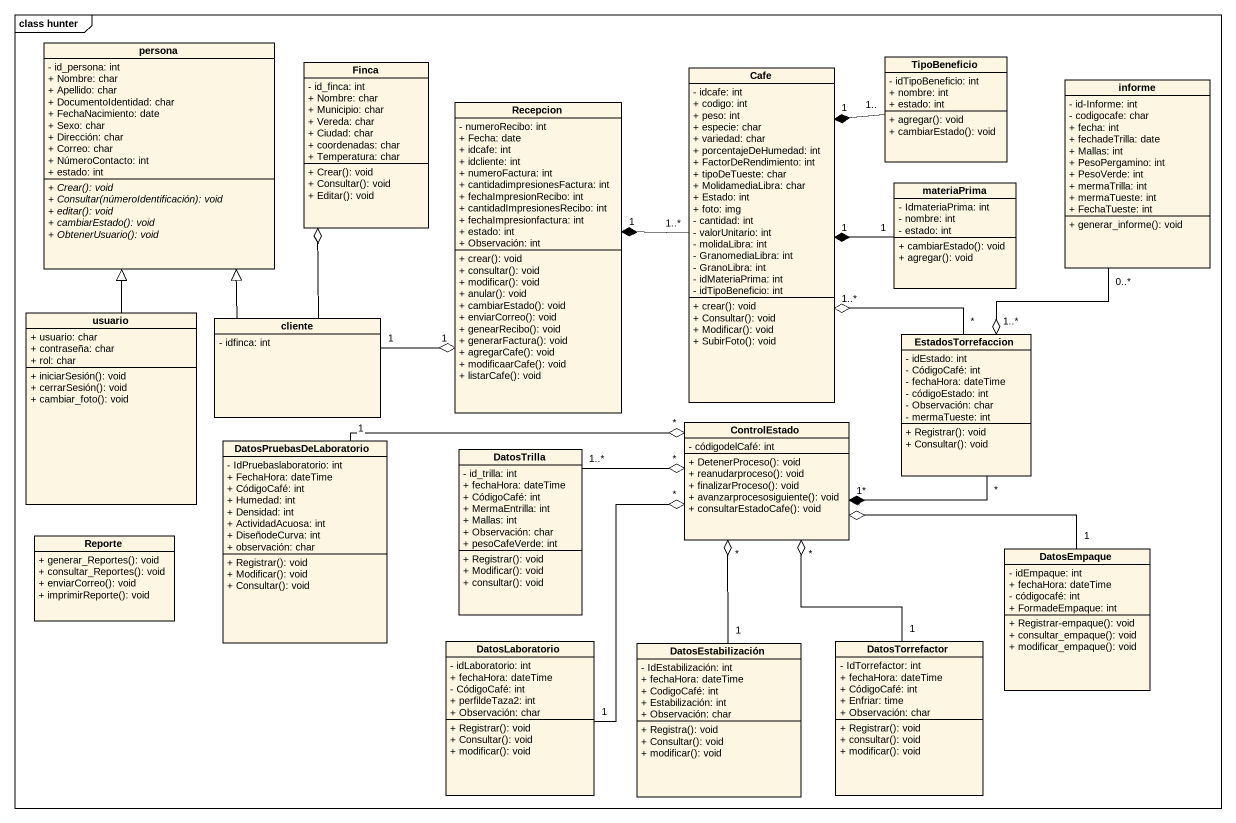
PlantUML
@startuml
mainframe class hunter
hide circle
hide empty members
skinparam classAttributeIconSize 0
class persona {
  - id_persona: int
  + Nombre: char
  + Apellido: char
  + DocumentoIdentidad: char
  + FechaNacimiento: date
  + Sexo: char
  + Dirección: char
  + Correo: char
  + NúmeroContacto: int
  + estado: int
  {abstract} + Crear(): void
  {abstract} + Consultar(númeroIdentificación): void
  {abstract} + editar(): void
  {abstract} + cambiarEstado(): void
  {abstract} + ObtenerUsuario(): void
}
class Finca {
  - id_finca: int
  + Nombre: char
  + Municipio: char
  + Vereda: char
  + Ciudad: char
  + coordenadas: char
  + Temperatura: char
  + Crear(): void
  + Consultar(): void
  + Editar(): void
}
class Cafe {
  - idcafe: int
  + codigo: int
  + peso: int
  + especie: char
  + variedad: char
  + porcentajeDeHumedad: int
  + FactorDeRendimiento: int
  + tipoDeTueste: char
  + MolidamediaLibra: char
  + Estado: int
  + foto: img
  - cantidad: int
  - valorUnitario: int
  - molidaLibra: int
  - GranomediaLibra: int
  - GranoLibra: int
  - idMateriaPrima: int
  - idTipoBeneficio: int
  + crear(): void
  + Consultar(): void
  + Modificar(): void
  + SubirFoto(): void
}
class TipoBeneficio {
  - idTipoBeneficio: int
  + nombre: int
  + estado: int
  + agregar(): void
  + cambiarEstado(): void
}
class informe {
  - id-Informe: int
  - codigocafe: char
  + fecha: int
  + fechadeTrilla: date
  + Mallas: int
  + PesoPergamino: int
  + PesoVerde: int
  + mermaTrilla: int
  + mermaTueste: int
  + FechaTueste: int
  + generar_informe(): void
}
class Recepcion {
  - numeroRecibo: int
  + Fecha: date
  + idcafe: int
  + idcliente: int
  + numeroFactura: int
  + cantidadimpresionesFactura: int
  + fechaImpresionRecibo: int
  + cantidadImpresionesRecibo: int
  + fechaImpresionfactura: int
  + estado: int
  + Observación: int
  + crear(): void
  + consultar(): void
  + modificar(): void
  + anular(): void
  + cambiarEstado(): void
  + enviarCorreo(): void
  + genearRecibo(): void
  + generarFactura(): void
  + agregarCafe(): void
  + modificaarCafe(): void
  + listarCafe(): void
}
class materiaPrima {
  - IdmateriaPrima: int
  - nombre: int
  - estado: int
  + cambiarEstado(): void
  + agregar(): void
}
class usuario {
  + usuario: char
  + contraseña: char
  + rol: char
  + iniciarSesión(): void
  + cerrarSesión(): void
  + cambiar_foto(): void
}
class cliente {
  - idfinca: int
}
class EstadosTorrefaccion {
  - idEstado: int
  - CódigoCafé: int
  - fechaHora: dateTime
  - códigoEstado: int
  - Observación: char
  - mermaTueste: int
  + Registrar(): void
  + Consultar(): void
}
class ControlEstado {
  - códigodelCafé: int
  + DetenerProceso(): void
  + reanudarproceso(): void
  + finalizarProceso(): void
  + avanzarprocesosiguiente(): void
  + consultarEstadoCafe(): void
}
class DatosPruebasDeLaboratorio {
  - IdPruebaslaboratorio: int
  + FechaHora: dateTime
  + CódigoCafé: int
  + Humedad: int
  + Densidad: int
  + ActividadAcuosa: int
  + DiseñodeCurva: int
  + observación: char
  + Registrar(): void
  + Modificar(): void
  + Consultar(): void
}
class DatosTrilla {
  - id_trilla: int
  + fechaHora: dateTime
  + CódigoCafé: int
  + MermaEntrilla: int
  + Mallas: int
  + Observación: char
  + pesoCafeVerde: int
  + Registrar(): void
  + Modificar(): void
  + consultar(): void
}
class Reporte {
  + generar_Reportes(): void
  + consultar_Reportes(): void
  + enviarCorreo(): void
  + imprimirReporte(): void
}
class DatosEmpaque {
  - idEmpaque: int
  + fechaHora: dateTime
  - códigocafé: int
  + FormadeEmpaque: int
  + Registrar-empaque(): void
  + consultar_empaque(): void
  + modificar_empaque(): void
}
class DatosLaboratorio {
  - idLaboratorio: int
  + fechaHora: dateTime
  - CódigoCafé: int
  + perfildeTaza2: int
  + Observación: char
  + Registrar(): void
  + Consultar(): void
  + modificar(): void
}
class DatosEstabilización {
  - IdEstabilización: int
  + fechaHora: dateTime
  + CodigoCafé: int
  + Estabilización: int
  + Observación: char
  + Registra(): void
  + Consultar(): void
  + modificar(): void
}
class DatosTorrefactor {
  - IdTorrefactor: int
  + fechaHora: dateTime
  + CódigoCafé: int
  + Enfriar: time
  + Observación: char
  + Registrar(): void
  + consultar(): void
  + modificar(): void
}
Cafe "1..*" -left-* "1" Recepcion
TipoBeneficio "1.." --* "1" Cafe
informe "0..*" --o "1..*" EstadosTorrefaccion
materiaPrima "1" -left-* "1" Cafe
usuario -up-|> persona
cliente -up-|> persona
cliente -up-o Finca
cliente "1" -right-o "1" Recepcion
EstadosTorrefaccion "*" -up-o "1..*" Cafe
EstadosTorrefaccion "*" -left-* "1*" ControlEstado
DatosPruebasDeLaboratorio "1" -right-o "*" ControlEstado
DatosTrilla "1..*" -right-o "*" ControlEstado
DatosEmpaque "1" -left-o "*" ControlEstado
DatosLaboratorio "1" -up-o "*" ControlEstado
DatosEstabilización "1" -up-o "*" ControlEstado
DatosTorrefactor "1" -up-o "*" ControlEstado
@enduml
